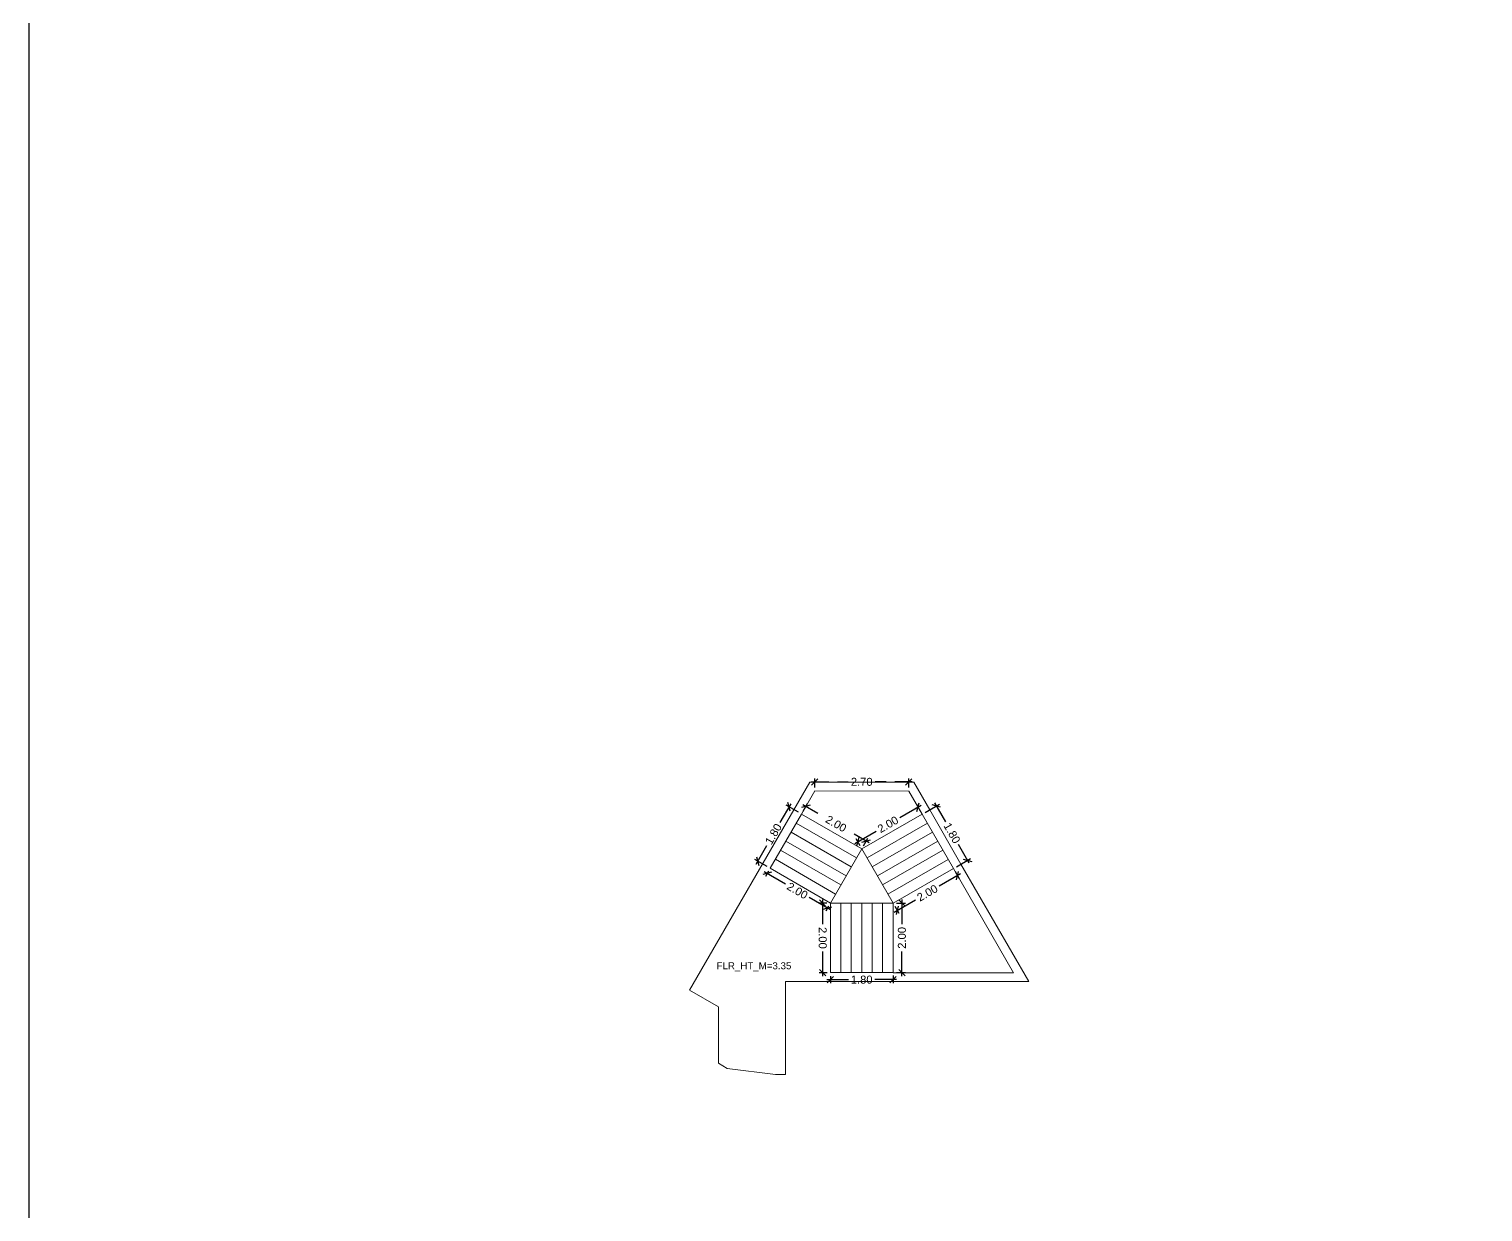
# Model space of a CAD drawing. Header units: metres. Extents: x 256329 to 886268, y -249371 to 355.
# Drawn here: x 281745.88 to 281787.67, y -87.52 to -53.52 of the extents above; entities that cross this region are included whole.
import ezdxf

# ---------------------------------------------------------------- set-up
doc = ezdxf.new("R2010")
doc.units = ezdxf.units.M
doc.header["$MEASUREMENT"] = 0
doc.header["$PDMODE"] = 35
doc.linetypes.add('CONTINOUS', pattern=[0])
doc.linetypes.add('DASHED', pattern=[0.75, 0.5, -0.25])
doc.layers.get('0').update_dxf_attribs({"lineweight": 18})
doc.layers.get('Defpoints').update_dxf_attribs({"lineweight": 20})
for name, color, linetype, lineweight in [('BLK_1_FLR_7_STAIR_2', 1, 'DASHED', 9), ('BLK_1_FLR_7_STAIR_2_FLIGHT_1', 7, 'Continuous', 0), ('BLK_1_FLR_7_STAIR_2_FLIGHT_2', 7, 'Continuous', 0), ('BLK_1_FLR_7_STAIR_2_FLIGHT_3', 7, 'Continuous', 0), ('BLK_1_FLR_7_STAIR_2_LANDING_1', 1, 'DASHED', 9), ('BLK_1_FLR_7_STAIR_2_LANDING_2', 7, 'Continuous', 0)]:
    doc.layers.add(name, color=color, linetype=linetype, lineweight=lineweight)
doc.layers.add('SPA COMMENT', color=7, linetype='Continuous', true_color=0xeb0505)
doc.styles.get("Standard").update_dxf_attribs({"font": 'arial.ttf'})
doc.dimstyles.new('METRIC DIM', dxfattribs={"dimtxt": 0.23, "dimasz": 0.18, "dimexe": 0.1, "dimexo": 0.1, "dimgap": 0.09, "dimtad": 0, "dimzin": 0, "dimdsep": 46, "dimtxsty": 'Standard', "dimblk": 'OBLIQUE', "dimcen": 0, "dimdle": 0.1, "dimclrd": 147, "dimclre": 147, "dimclrt": 7, "dimadec": 0, "dimazin": 0, "dimtfac": 1, "dimtofl": 0, "dimtmove": 0, "dimatfit": 2, "dimfxl": 0.125, "dimtolj": 1, "dimtzin": 0, "dimarcsym": 0})

# ---------------------------------------------------------------- blocks, each defined once
blk = doc.blocks.new('_Oblique')
at = {"color": 0, "linetype": 'ByBlock', "lineweight": -2}
blk.add_line((-0.5, -0.5), (0.5, 0.5), dxfattribs=at)
blk = doc.blocks.new('*D295')
at = {"layer": 'BLK_1_FLR_7_STAIR_2_FLIGHT_2', "color": 147, "lineweight": -2, "transparency": 16777216}
for p, q in [((281771.63342, -76.035676), (281772.042543, -75.800583)), ((281771.906016, -75.763701), (281772.216162, -76.303437)), ((281772.902471, -77.497793), (281772.592324, -76.958057)), ((281772.53023, -77.596359), (281772.939353, -77.361266))]:
    blk.add_line(p, q, dxfattribs=at)
at = {"layer": 'Defpoints', "color": 0, "linetype": 'CONTINOUS', "transparency": 16777216}
for p in [(281771.546715, -76.085498, 0.042641), (281772.443525, -77.646182, 0.042641), (281772.852648, -77.411089)]:
    blk.add_point(p, dxfattribs=at)
at = {"layer": 'BLK_1_FLR_7_STAIR_2_FLIGHT_2', "color": 147, "linetype": 'CONTINOUS', "lineweight": -2, "transparency": 16777216, "xscale": 0.18, "yscale": 0.18, "zscale": 0.18}
for p, rotation in [((281771.955838, -75.850405), 119.882813), ((281772.852648, -77.411089), 299.882813)]:
    blk.add_blockref('_Oblique', p, dxfattribs=dict(at, rotation=rotation))
at = {"layer": 'BLK_1_FLR_7_STAIR_2_FLIGHT_2', "color": 7, "linetype": 'CONTINOUS', "transparency": 16777216, "insert": (281772.404243, -76.630747), "char_height": 0.23, "attachment_point": 5, "rotation": 299.8828126}
blk.add_mtext('\\A1;1.80', dxfattribs=at)
blk = doc.blocks.new('*D296')
at = {"layer": 'BLK_1_FLR_7_STAIR_2_LANDING_1', "color": 147, "lineweight": -2, "transparency": 16777216}
for p, q in [((281768.11791, -75.813312), (281768.733836, -76.167456)), ((281768.127309, -75.997584), (281768.254447, -75.776466)), ((281770.026452, -76.910682), (281769.410526, -76.556538)), ((281769.862468, -76.995262), (281769.989606, -76.774145))]:
    blk.add_line(p, q, dxfattribs=at)
at = {"layer": 'Defpoints', "color": 0, "linetype": 'CONTINOUS', "transparency": 16777216}
for p in [(281768.077464, -76.084275, 0.042641), (281769.93976, -76.860836), (281769.812623, -77.081954, 0.042641)]:
    blk.add_point(p, dxfattribs=at)
at = {"layer": 'BLK_1_FLR_7_STAIR_2_LANDING_1', "color": 147, "linetype": 'CONTINOUS', "lineweight": -2, "transparency": 16777216, "xscale": 0.18, "yscale": 0.18, "zscale": 0.18}
for p, rotation in [((281768.204602, -75.863158), 150.102044), ((281769.93976, -76.860836), 330.102044)]:
    blk.add_blockref('_Oblique', p, dxfattribs=dict(at, rotation=rotation))
at = {"layer": 'BLK_1_FLR_7_STAIR_2_LANDING_1', "color": 7, "linetype": 'CONTINOUS', "transparency": 16777216, "insert": (281769.072181, -76.361997), "char_height": 0.23, "attachment_point": 5, "rotation": 330.1020442}
blk.add_mtext('\\A1;2.00', dxfattribs=at)
blk = doc.blocks.new('*D297')
at = {"layer": 'BLK_1_FLR_7_STAIR_2_FLIGHT_2', "color": 147, "lineweight": -2, "transparency": 16777216}
for p, q in [((281771.518081, -75.834957), (281770.902727, -76.188556)), ((281771.496892, -75.998794), (281771.381554, -75.798075)), ((281769.61058, -76.931058), (281770.225934, -76.577459)), ((281769.7628, -76.995249), (281769.647461, -76.79453))]:
    blk.add_line(p, q, dxfattribs=at)
at = {"layer": 'Defpoints', "color": 0, "linetype": 'CONTINOUS', "transparency": 16777216}
for p in [(281771.431377, -75.884779), (281771.546715, -76.085498, 0.042641), (281769.812623, -77.081954, 0.042641)]:
    blk.add_point(p, dxfattribs=at)
at = {"layer": 'BLK_1_FLR_7_STAIR_2_FLIGHT_2', "color": 147, "linetype": 'CONTINOUS', "lineweight": -2, "transparency": 16777216, "xscale": 0.18, "yscale": 0.18, "zscale": 0.18}
for p, rotation in [((281771.431377, -75.884779), 29.88281300000001), ((281769.697284, -76.881235), 209.882813)]:
    blk.add_blockref('_Oblique', p, dxfattribs=dict(at, rotation=rotation))
at = {"layer": 'BLK_1_FLR_7_STAIR_2_FLIGHT_2', "color": 7, "linetype": 'CONTINOUS', "transparency": 16777216, "insert": (281770.56433, -76.383007), "char_height": 0.23, "attachment_point": 5, "rotation": 29.8828126}
blk.add_mtext('\\A1;2.00', dxfattribs=at)
blk = doc.blocks.new('*D298')
at = {"layer": 'BLK_1_FLR_7_STAIR_2_FLIGHT_3', "color": 147, "lineweight": -2, "transparency": 16777216}
for p, q in [((281768.681705, -78.543655), (281768.684883, -79.253471)), ((281768.809433, -78.643085), (281768.582154, -78.644102)), ((281768.691554, -80.743852), (281768.688377, -80.034036)), ((281768.818387, -80.643284), (281768.591108, -80.644301))]:
    blk.add_line(p, q, dxfattribs=at)
at = {"layer": 'Defpoints', "color": 0, "linetype": 'CONTINOUS', "transparency": 16777216}
for p in [(281768.909432, -78.642637, 0.042641), (281768.691107, -80.643853), (281768.918386, -80.642836, 0.042641)]:
    blk.add_point(p, dxfattribs=at)
at = {"layer": 'BLK_1_FLR_7_STAIR_2_FLIGHT_3', "color": 147, "linetype": 'CONTINOUS', "lineweight": -2, "transparency": 16777216, "xscale": 0.18, "yscale": 0.18, "zscale": 0.18}
for p, rotation in [((281768.682153, -78.643654), 90.256477), ((281768.691107, -80.643853), 270.256477)]:
    blk.add_blockref('_Oblique', p, dxfattribs=dict(at, rotation=rotation))
at = {"layer": 'BLK_1_FLR_7_STAIR_2_FLIGHT_3', "color": 7, "linetype": 'CONTINOUS', "transparency": 16777216, "insert": (281768.68663, -79.643754), "char_height": 0.23, "attachment_point": 5, "rotation": 270.2564771}
blk.add_mtext('\\A1;2.00', dxfattribs=at)
blk = doc.blocks.new('*D299')
at = {"layer": 'BLK_1_FLR_7_STAIR_2_FLIGHT_1', "color": 147, "lineweight": -2, "transparency": 16777216}
for p, q in [((281767.007501, -77.73825), (281767.621915, -78.092827)), ((281767.127775, -77.729903), (281767.04413, -77.874845)), ((281768.912399, -78.837562), (281768.297985, -78.482985)), ((281768.859449, -78.729249), (281768.775803, -78.874191))]:
    blk.add_line(p, q, dxfattribs=at)
at = {"layer": 'Defpoints', "color": 0, "linetype": 'CONTINOUS', "transparency": 16777216}
for p in [(281767.177759, -77.643291, 0.042641), (281767.094113, -77.788233), (281768.909432, -78.642637, 0.042641)]:
    blk.add_point(p, dxfattribs=at)
at = {"layer": 'BLK_1_FLR_7_STAIR_2_FLIGHT_1', "color": 147, "linetype": 'CONTINOUS', "lineweight": -2, "transparency": 16777216, "xscale": 0.18, "yscale": 0.18, "zscale": 0.18}
for p, rotation in [((281767.094113, -77.788233), 150.01084), ((281768.825787, -78.787579), 330.01084)]:
    blk.add_blockref('_Oblique', p, dxfattribs=dict(at, rotation=rotation))
at = {"layer": 'BLK_1_FLR_7_STAIR_2_FLIGHT_1', "color": 7, "linetype": 'CONTINOUS', "transparency": 16777216, "insert": (281767.95995, -78.287906), "char_height": 0.23, "attachment_point": 5, "rotation": 330.0108404}
blk.add_mtext('\\A1;2.00', dxfattribs=at)
blk = doc.blocks.new('*D300')
at = {"layer": 'BLK_1_FLR_7_STAIR_2_LANDING_2', "color": 147, "lineweight": -2, "transparency": 16777216}
for p, q in [((281772.649824, -77.804485), (281772.03447, -78.158084)), ((281772.493348, -77.732886), (281772.612942, -77.941012)), ((281770.742322, -78.900585), (281771.357677, -78.546987)), ((281770.759255, -78.729342), (281770.87885, -78.937467))]:
    blk.add_line(p, q, dxfattribs=at)
at = {"layer": 'Defpoints', "color": 0, "linetype": 'CONTINOUS', "transparency": 16777216}
for p in [(281772.443525, -77.646182, 0.042641), (281772.563119, -77.854307), (281770.709432, -78.642637, 0.042641)]:
    blk.add_point(p, dxfattribs=at)
at = {"layer": 'BLK_1_FLR_7_STAIR_2_LANDING_2', "color": 147, "linetype": 'CONTINOUS', "lineweight": -2, "transparency": 16777216, "xscale": 0.18, "yscale": 0.18, "zscale": 0.18}
for p, rotation in [((281772.563119, -77.854307), 29.88281300000001), ((281770.829027, -78.850763), 209.882813)]:
    blk.add_blockref('_Oblique', p, dxfattribs=dict(at, rotation=rotation))
at = {"layer": 'BLK_1_FLR_7_STAIR_2_LANDING_2', "color": 7, "linetype": 'CONTINOUS', "transparency": 16777216, "insert": (281771.696073, -78.352535), "char_height": 0.23, "attachment_point": 5, "rotation": 29.8828126}
blk.add_mtext('\\A1;2.00', dxfattribs=at)
blk = doc.blocks.new('*D301')
at = {"layer": 'BLK_1_FLR_7_STAIR_2_LANDING_2', "color": 147, "lineweight": -2, "transparency": 16777216}
for p, q in [((281770.965083, -78.542637), (281770.965083, -79.25235)), ((281770.809432, -78.642637), (281771.065083, -78.642637)), ((281770.965083, -80.742637), (281770.965083, -80.032923)), ((281770.809432, -80.642637), (281771.065083, -80.642637))]:
    blk.add_line(p, q, dxfattribs=at)
at = {"layer": 'Defpoints', "color": 0, "linetype": 'CONTINOUS', "transparency": 16777216}
for p in [(281770.709432, -78.642637, 0.042641), (281770.709432, -80.642637, 0.042641), (281770.965083, -80.642637)]:
    blk.add_point(p, dxfattribs=at)
at = {"layer": 'BLK_1_FLR_7_STAIR_2_LANDING_2', "color": 147, "linetype": 'CONTINOUS', "lineweight": -2, "transparency": 16777216, "xscale": 0.18, "yscale": 0.18, "zscale": 0.18}
for p, rotation in [((281770.965083, -78.642637), 90), ((281770.965083, -80.642637), 270)]:
    blk.add_blockref('_Oblique', p, dxfattribs=dict(at, rotation=rotation))
at = {"layer": 'BLK_1_FLR_7_STAIR_2_LANDING_2', "color": 7, "linetype": 'CONTINOUS', "transparency": 16777216, "insert": (281770.965083, -79.642637), "char_height": 0.23, "attachment_point": 5, "rotation": 90}
blk.add_mtext('\\A1;2.00', dxfattribs=at)
blk = doc.blocks.new('*D302')
at = {"layer": 'BLK_1_FLR_7_STAIR_2_FLIGHT_1', "color": 147, "lineweight": -2, "transparency": 16777216}
for p, q in [((281767.771518, -75.792257), (281767.46037, -76.331417)), ((281767.990852, -76.034292), (281767.634922, -75.828886)), ((281766.771846, -77.524497), (281767.082994, -76.985338)), ((281767.091147, -77.593308), (281766.735217, -77.387902))]:
    blk.add_line(p, q, dxfattribs=at)
at = {"layer": 'Defpoints', "color": 0, "linetype": 'CONTINOUS', "transparency": 16777216}
for p in [(281768.077464, -76.084275, 0.042641), (281766.821829, -77.437885), (281767.177759, -77.643291, 0.042641)]:
    blk.add_point(p, dxfattribs=at)
at = {"layer": 'BLK_1_FLR_7_STAIR_2_FLIGHT_1', "color": 147, "linetype": 'CONTINOUS', "lineweight": -2, "transparency": 16777216, "xscale": 0.18, "yscale": 0.18, "zscale": 0.18}
for p, rotation in [((281767.721534, -75.878869), 60.01084000000001), ((281766.821829, -77.437885), 240.01084)]:
    blk.add_blockref('_Oblique', p, dxfattribs=dict(at, rotation=rotation))
at = {"layer": 'BLK_1_FLR_7_STAIR_2_FLIGHT_1', "color": 7, "linetype": 'CONTINOUS', "transparency": 16777216, "insert": (281767.271682, -76.658377), "char_height": 0.23, "attachment_point": 5, "rotation": 60.0108404}
blk.add_mtext('\\A1;1.80', dxfattribs=at)
blk = doc.blocks.new('*D303')
at = {"layer": 'BLK_1_FLR_7_STAIR_2_FLIGHT_3', "color": 147, "lineweight": -2, "transparency": 16777216}
for p, q in [((281768.809432, -80.843986), (281769.431932, -80.843986)), ((281768.909432, -80.742637), (281768.909432, -80.943986)), ((281770.809432, -80.843986), (281770.186932, -80.843986)), ((281770.709432, -80.728838), (281770.709432, -80.943986))]:
    blk.add_line(p, q, dxfattribs=at)
at = {"layer": 'Defpoints', "color": 0, "linetype": 'CONTINOUS', "transparency": 16777216}
for p in [(281768.909432, -80.642637, 0.042641), (281770.709432, -80.628838, 0.042641), (281770.709432, -80.843986)]:
    blk.add_point(p, dxfattribs=at)
at = {"layer": 'BLK_1_FLR_7_STAIR_2_FLIGHT_3', "color": 147, "linetype": 'CONTINOUS', "lineweight": -2, "transparency": 16777216, "xscale": 0.18, "yscale": 0.18, "zscale": 0.18, "rotation": 180}
blk.add_blockref('_Oblique', (281768.909432, -80.843986), dxfattribs=at)
at = {"layer": 'BLK_1_FLR_7_STAIR_2_FLIGHT_3', "color": 147, "linetype": 'CONTINOUS', "lineweight": -2, "transparency": 16777216, "xscale": 0.18, "yscale": 0.18, "zscale": 0.18}
blk.add_blockref('_Oblique', (281770.709432, -80.843986), dxfattribs=at)
at = {"layer": 'BLK_1_FLR_7_STAIR_2_FLIGHT_3', "color": 7, "linetype": 'CONTINOUS', "transparency": 16777216, "insert": (281769.809432, -80.843986), "char_height": 0.23, "attachment_point": 5}
blk.add_mtext('\\A1;1.80', dxfattribs=at)
blk = doc.blocks.new('*D304')
at = {"layer": 'BLK_1_FLR_7_STAIR_2_LANDING_1', "color": 147, "lineweight": -2, "transparency": 16777216}
for p, q in [((281768.360782, -75.158913), (281769.419965, -75.158913)), ((281768.460782, -75.321061), (281768.460782, -75.058913)), ((281771.259722, -75.158913), (281770.200538, -75.158913)), ((281771.159722, -75.321724), (281771.159722, -75.058913))]:
    blk.add_line(p, q, dxfattribs=at)
at = {"layer": 'Defpoints', "color": 0, "linetype": 'CONTINOUS', "transparency": 16777216}
for p in [(281771.159722, -75.158913), (281768.460782, -75.421061, 0.042641), (281771.159722, -75.421724, 0.042641)]:
    blk.add_point(p, dxfattribs=at)
at = {"layer": 'BLK_1_FLR_7_STAIR_2_LANDING_1', "color": 147, "linetype": 'CONTINOUS', "lineweight": -2, "transparency": 16777216, "xscale": 0.18, "yscale": 0.18, "zscale": 0.18, "rotation": 180}
blk.add_blockref('_Oblique', (281768.460782, -75.158913), dxfattribs=at)
at = {"layer": 'BLK_1_FLR_7_STAIR_2_LANDING_1', "color": 147, "linetype": 'CONTINOUS', "lineweight": -2, "transparency": 16777216, "xscale": 0.18, "yscale": 0.18, "zscale": 0.18}
blk.add_blockref('_Oblique', (281771.159722, -75.158913), dxfattribs=at)
at = {"layer": 'BLK_1_FLR_7_STAIR_2_LANDING_1', "color": 7, "linetype": 'CONTINOUS', "transparency": 16777216, "insert": (281769.810252, -75.158913), "char_height": 0.23, "attachment_point": 5}
blk.add_mtext('\\A1;2.70', dxfattribs=at)

msp = doc.modelspace()

# ---------------------------------------------------------------- linework, layer by layer
at = {"layer": 'BLK_1_FLR_7_STAIR_2', "color": 7, "linetype": 'CONTINOUS'}
msp.add_lwpolyline([(281768.314586, -75.167706), (281771.305281, -75.168441), (281771.765958, -75.958598), (281772.663027, -77.519732), (281774.613837, -80.897619), (281767.621435, -80.894593), (281767.620765, -83.571184), (281767.331472, -83.571112), (281765.94629, -83.393547), (281765.692958, -83.247336), (281765.69327, -81.624395), (281764.862305, -81.144184)], close=True, dxfattribs=at)
at = {"layer": 'BLK_1_FLR_7_STAIR_2_FLIGHT_1', "color": 3, "linetype": 'CONTINOUS'}
for p, q in [((281769.659187, -77.343457), (281767.927513, -76.344111)), ((281769.812623, -77.081954), (281768.077464, -76.084275)), ((281769.359285, -77.863129), (281767.627611, -76.863783)), ((281769.509236, -77.603293), (281767.777562, -76.603947)), ((281769.209334, -78.122965), (281767.47766, -77.123619)), ((281768.909432, -78.642637), (281767.177759, -77.643291)), ((281769.059383, -78.382801), (281767.32771, -77.383455))]:
    msp.add_line(p, q, dxfattribs=at)
at = {"layer": 'BLK_1_FLR_7_STAIR_2_FLIGHT_1', "ltscale": 0.05}
msp.add_lwpolyline([(281769.812623, -77.081954), (281768.909432, -78.642637), (281767.177759, -77.643291), (281768.077464, -76.084275), (281769.812623, -77.081954)], dxfattribs=at)
at = {"layer": 'BLK_1_FLR_7_STAIR_2_FLIGHT_2', "color": 3, "linetype": 'CONTINOUS'}
for p, q in [((281769.812623, -77.081954), (281771.546715, -76.085498)), ((281769.962091, -77.342068), (281771.696183, -76.345612)), ((281770.111559, -77.602181), (281771.845652, -76.605726)), ((281770.261028, -77.862295), (281771.99512, -76.86584)), ((281770.410496, -78.122409), (281772.144588, -77.125954)), ((281770.559964, -78.382523), (281772.294057, -77.386068)), ((281770.709432, -78.642637), (281772.443525, -77.646182))]:
    msp.add_line(p, q, dxfattribs=at)
at = {"layer": 'BLK_1_FLR_7_STAIR_2_FLIGHT_2', "color": 7, "linetype": 'CONTINOUS'}
msp.add_lwpolyline([(281771.546715, -76.085498), (281772.443525, -77.646182), (281770.709432, -78.642637), (281769.812623, -77.081954), (281771.546715, -76.085498)], dxfattribs=at)
at = {"layer": 'BLK_1_FLR_7_STAIR_2_FLIGHT_3', "color": 3, "linetype": 'CONTINOUS'}
for p, q in [((281768.909432, -78.642637), (281768.909432, -80.642637)), ((281769.209432, -78.642637), (281769.209432, -80.642637)), ((281769.509432, -78.642637), (281769.509432, -80.642637)), ((281769.809432, -78.642637), (281769.809432, -80.642637)), ((281770.109432, -78.642637), (281770.109432, -80.642637)), ((281770.409432, -78.642637), (281770.409432, -80.642637)), ((281770.709432, -78.642637), (281770.709432, -80.642637))]:
    msp.add_line(p, q, dxfattribs=at)
at = {"layer": 'BLK_1_FLR_7_STAIR_2_FLIGHT_3', "color": 7, "linetype": 'CONTINOUS'}
msp.add_lwpolyline([(281768.909432, -78.642637), (281770.709432, -78.642637), (281770.709432, -80.642637), (281768.909432, -80.642637)], close=True, dxfattribs=at)
at = {"layer": 'BLK_1_FLR_7_STAIR_2_LANDING_1', "color": 7, "linetype": 'CONTINOUS'}
msp.add_lwpolyline([(281768.460782, -75.421061), (281771.159722, -75.421724), (281771.546715, -76.085498), (281769.812623, -77.081954), (281768.077464, -76.084275), (281768.460782, -75.421061)], dxfattribs=at)
at = {"layer": 'BLK_1_FLR_7_STAIR_2_LANDING_2', "ltscale": 0.05}
msp.add_lwpolyline([(281770.709432, -78.642637), (281772.443525, -77.646182), (281774.174467, -80.64336), (281770.709433, -80.64336), (281770.709432, -78.642637)], dxfattribs=at)
at = {"layer": 'SPA COMMENT'}
msp.add_lwpolyline([(281860.317546, -923.441005), (281745.876506, -923.441005), (281745.876506, 21.834427), (281860.317546, 21.834427)], close=True, dxfattribs=at)

# ---------------------------------------------------------------- texts
at = {"layer": 'BLK_1_FLR_7_STAIR_2', "color": 7, "linetype": 'CONTINOUS', "insert": (281765.637273, -80.344636, -0.042641), "char_height": 0.2, "attachment_point": 1}
msp.add_mtext_dynamic_manual_height_columns('FLR_HT_M=3.35', width=2.272281, gutter_width=0.405, heights=[0.300679], dxfattribs=at)

# ---------------------------------------------------------------- dimensions: what is measured, and where the dimension line sits
at = {"layer": 'BLK_1_FLR_7_STAIR_2_FLIGHT_1', "color": 1, "linetype": 'CONTINOUS'}
dim = msp.add_aligned_dim(p1=(281768.077464, -76.084275), p2=(281767.177759, -77.643291), distance=-0.410947, dimstyle='METRIC DIM', override={"dimfxl": 0.18}, dxfattribs=at)
dim.commit()
dim.dimension.update_dxf_attribs({"geometry": '*D302', "text_midpoint": (281767.271682, -76.658377, -0.042641)})
at = {"layer": 'BLK_1_FLR_7_STAIR_2_FLIGHT_1', "color": 2, "linetype": 'CONTINOUS'}
dim = msp.add_aligned_dim(p1=(281768.909432, -78.642637), p2=(281767.177759, -77.643291), distance=0.167346, dimstyle='METRIC DIM', override={"dimfxl": 0.18}, dxfattribs=at)
dim.commit()
dim.dimension.update_dxf_attribs({"geometry": '*D299', "text_midpoint": (281767.95995, -78.287906, -0.042641)})
at = {"layer": 'BLK_1_FLR_7_STAIR_2_FLIGHT_2', "color": 2, "linetype": 'CONTINOUS'}
dim = msp.add_aligned_dim(p1=(281769.812623, -77.081954), p2=(281771.546715, -76.085498), distance=0.231497, dimstyle='METRIC DIM', override={"dimfxl": 0.18}, dxfattribs=at)
dim.commit()
dim.dimension.update_dxf_attribs({"geometry": '*D297', "text_midpoint": (281770.56433, -76.383007, -0.042641)})
at = {"layer": 'BLK_1_FLR_7_STAIR_2_FLIGHT_2', "color": 1, "linetype": 'CONTINOUS'}
dim = msp.add_aligned_dim(p1=(281771.546715, -76.085498), p2=(281772.443525, -77.646182), distance=0.471858, dimstyle='METRIC DIM', override={"dimfxl": 0.18}, dxfattribs=at)
dim.commit()
dim.dimension.update_dxf_attribs({"geometry": '*D295', "text_midpoint": (281772.404243, -76.630747, -0.042641)})
at = {"layer": 'BLK_1_FLR_7_STAIR_2_FLIGHT_3', "color": 2, "linetype": 'CONTINOUS'}
dim = msp.add_aligned_dim(p1=(281768.909432, -78.642637), p2=(281768.918386, -80.642836), distance=-0.227281, dimstyle='METRIC DIM', override={"dimfxl": 0.18}, dxfattribs=at)
dim.commit()
dim.dimension.update_dxf_attribs({"geometry": '*D298', "text_midpoint": (281768.68663, -79.643754, -0.042641)})
at = {"layer": 'BLK_1_FLR_7_STAIR_2_FLIGHT_3', "color": 1, "linetype": 'CONTINOUS'}
dim = msp.add_linear_dim(base=(281770.709432, -80.843986, -0.042641), p1=(281768.909432, -80.642637), p2=(281770.709432, -80.628838), dimstyle='METRIC DIM', override={"dimfxl": 0.18}, dxfattribs=at)
dim.commit()
dim.dimension.update_dxf_attribs({"geometry": '*D303', "text_midpoint": (281769.809432, -80.843986, -0.042641)})
at = {"layer": 'BLK_1_FLR_7_STAIR_2_LANDING_1', "color": 1, "linetype": 'CONTINOUS'}
dim = msp.add_linear_dim(base=(281771.159722, -75.158913, -0.042641), p1=(281768.460782, -75.421061), p2=(281771.159722, -75.421724), dimstyle='METRIC DIM', override={"dimfxl": 0.18}, dxfattribs=at)
dim.commit()
dim.dimension.update_dxf_attribs({"geometry": '*D304', "text_midpoint": (281769.810252, -75.158913, -0.042641)})
at = {"layer": 'BLK_1_FLR_7_STAIR_2_LANDING_1', "color": 2, "linetype": 'CONTINOUS'}
dim = msp.add_aligned_dim(p1=(281768.077464, -76.084275), p2=(281769.812623, -77.081954), distance=0.255063, dimstyle='METRIC DIM', override={"dimfxl": 0.18}, dxfattribs=at)
dim.commit()
dim.dimension.update_dxf_attribs({"geometry": '*D296', "text_midpoint": (281769.072181, -76.361997, -0.042641)})
at = {"layer": 'BLK_1_FLR_7_STAIR_2_LANDING_2', "color": 1, "linetype": 'CONTINOUS'}
dim = msp.add_aligned_dim(p1=(281770.709432, -78.642637), p2=(281772.443525, -77.646182), distance=-0.240039, dimstyle='METRIC DIM', override={"dimfxl": 0.18}, dxfattribs=at)
dim.commit()
dim.dimension.update_dxf_attribs({"geometry": '*D300', "text_midpoint": (281771.696073, -78.352535, -0.042641)})
at = {"layer": 'BLK_1_FLR_7_STAIR_2_LANDING_2', "color": 2, "linetype": 'CONTINOUS'}
dim = msp.add_aligned_dim(p1=(281770.709432, -78.642637), p2=(281770.709432, -80.642637), distance=0.255651, dimstyle='METRIC DIM', override={"dimfxl": 0.18}, dxfattribs=at)
dim.commit()
dim.dimension.update_dxf_attribs({"geometry": '*D301', "text_midpoint": (281770.965083, -79.642637, -0.042641)})

doc.saveas('drawing.dxf')
